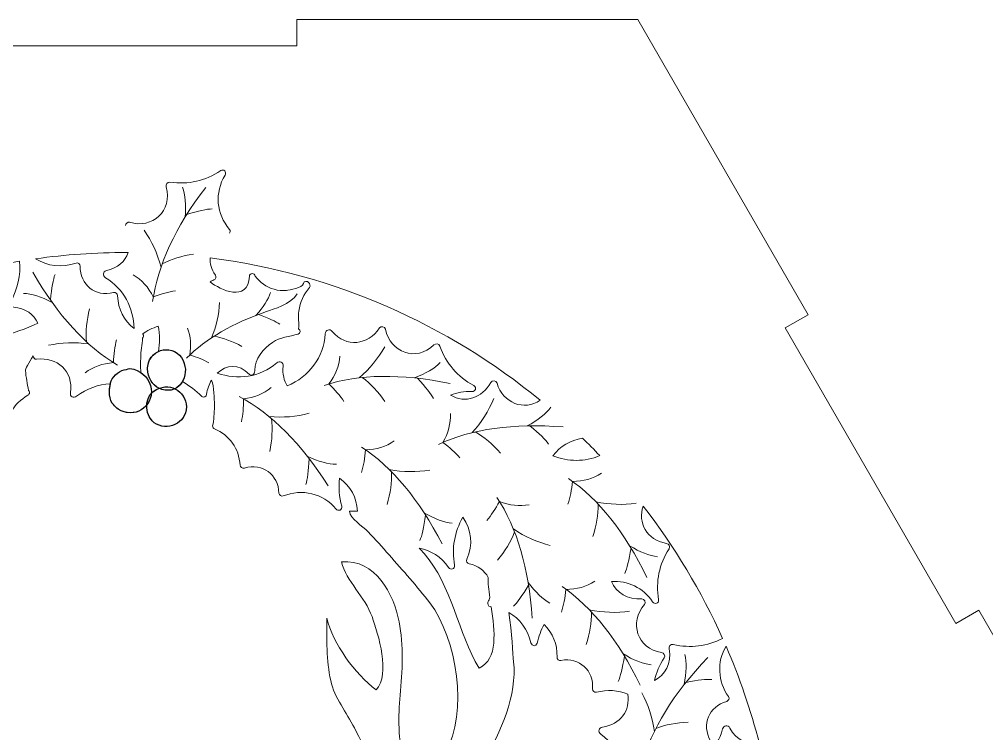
# Model space of a CAD drawing. Header units: millimetres. Extents: x -1983 to 1983, y -412 to 412.
# Drawn here: x 1699.8 to 1809, y 325.5 to 406.1 of the extents above; entities that cross this region are included whole.
import ezdxf

# ---------------------------------------------------------------- set-up
doc = ezdxf.new("R2010")
doc.units = ezdxf.units.MM
doc.header["$MEASUREMENT"] = 0
doc.layers.add('Camada 1', color=7, linetype='Continuous')

msp = doc.modelspace()

# ---------------------------------------------------------------- linework, layer by layer
at = {"layer": 'Camada 1', "color": 250, "lineweight": 9}
for points, knots in [([(1769.6433, 206.0891), (1769.6433, 206.0891), (1788.8883, 239.4223), (1788.8883, 239.4223), (1788.8883, 239.4223), (1788.8883, 239.4223), (1786.2903, 240.9223), (1786.2903, 240.9223), (1786.2903, 240.9223), (1786.2903, 240.9223), (1805.5353, 274.2557), (1805.5353, 274.2557), (1805.5353, 274.2557), (1805.5353, 274.2557), (1808.1333, 272.7557), (1808.1333, 272.7557), (1808.1333, 272.7557), (1808.1333, 272.7557), (1827.3784, 306.089), (1827.3784, 306.089), (1827.3784, 306.089), (1827.3784, 306.089), (1808.1333, 339.4223), (1808.1333, 339.4223), (1808.1333, 339.4223), (1808.1333, 339.4223), (1805.5353, 337.9223), (1805.5353, 337.9223), (1805.5353, 337.9223), (1805.5353, 337.9223), (1786.2903, 371.2556), (1786.2903, 371.2556), (1786.2903, 371.2556), (1786.2903, 371.2556), (1788.8883, 372.7556), (1788.8883, 372.7556), (1788.8883, 372.7556), (1788.8883, 372.7556), (1769.6433, 406.0889), (1769.6433, 406.0889), (1769.6433, 406.0889), (1769.6433, 406.0889), (1731.1534, 406.0889), (1731.1534, 406.0889), (1731.1534, 406.0889), (1731.1534, 406.0889), (1731.1534, 403.0889), (1731.1534, 403.0889), (1731.1534, 403.0889), (1731.1534, 403.0889), (1692.6634, 403.0889), (1692.6634, 403.0889), (1692.6634, 403.0889), (1692.6634, 403.0889), (1692.6634, 406.0889), (1692.6634, 406.0889), (1692.6634, 406.0889), (1692.6634, 406.0889), (1654.1734, 406.0889), (1654.1734, 406.0889), (1654.1734, 406.0889), (1654.1734, 406.0889), (1634.9285, 372.7556), (1634.9285, 372.7556), (1634.9285, 372.7556), (1634.9285, 372.7556), (1637.5265, 371.2556), (1637.5265, 371.2556), (1637.5265, 371.2556), (1637.5265, 371.2556), (1618.2815, 337.9223), (1618.2815, 337.9223), (1618.2815, 337.9223), (1618.2815, 337.9223), (1615.6835, 339.4223), (1615.6835, 339.4223), (1615.6835, 339.4223), (1615.6835, 339.4223), (1596.4384, 306.089), (1596.4384, 306.089), (1596.4384, 306.089), (1596.4384, 306.089), (1615.6835, 272.7557), (1615.6835, 272.7557), (1615.6835, 272.7557), (1615.6835, 272.7557), (1618.2815, 274.2557), (1618.2815, 274.2557), (1618.2815, 274.2557), (1618.2815, 274.2557), (1637.5265, 240.9223), (1637.5265, 240.9223), (1637.5265, 240.9223), (1637.5265, 240.9223), (1634.9285, 239.4223), (1634.9285, 239.4223), (1634.9285, 239.4223), (1634.9285, 239.4223), (1654.1734, 206.0891), (1654.1734, 206.0891), (1654.1734, 206.0891), (1654.1734, 206.0891), (1692.6634, 206.0891), (1692.6634, 206.0891), (1692.6634, 206.0891), (1692.6634, 206.0891), (1692.6634, 209.0891), (1692.6634, 209.0891), (1692.6634, 209.0891), (1692.6634, 209.0891), (1731.1534, 209.0891), (1731.1534, 209.0891), (1731.1534, 209.0891), (1731.1534, 209.0891), (1731.1534, 206.0891), (1731.1534, 206.0891), (1731.1534, 206.0891), (1731.1534, 206.0891), (1769.6433, 206.0891), (1769.6433, 206.0891)], [0, 0, 0, 0, 0.03225806, 0.03225806, 0.03225806, 0.03225806, 0.06451613, 0.06451613, 0.06451613, 0.06451613, 0.09677419, 0.09677419, 0.09677419, 0.09677419, 0.12903226, 0.12903226, 0.12903226, 0.12903226, 0.16129032, 0.16129032, 0.16129032, 0.16129032, 0.19354839, 0.19354839, 0.19354839, 0.19354839, 0.22580645, 0.22580645, 0.22580645, 0.22580645, 0.25806452, 0.25806452, 0.25806452, 0.25806452, 0.29032258, 0.29032258, 0.29032258, 0.29032258, 0.32258065, 0.32258065, 0.32258065, 0.32258065, 0.35483871, 0.35483871, 0.35483871, 0.35483871, 0.38709677, 0.38709677, 0.38709677, 0.38709677, 0.41935484, 0.41935484, 0.41935484, 0.41935484, 0.4516129, 0.4516129, 0.4516129, 0.4516129, 0.48387097, 0.48387097, 0.48387097, 0.48387097, 0.51612903, 0.51612903, 0.51612903, 0.51612903, 0.5483871, 0.5483871, 0.5483871, 0.5483871, 0.58064516, 0.58064516, 0.58064516, 0.58064516, 0.61290323, 0.61290323, 0.61290323, 0.61290323, 0.64516129, 0.64516129, 0.64516129, 0.64516129, 0.67741935, 0.67741935, 0.67741935, 0.67741935, 0.70967742, 0.70967742, 0.70967742, 0.70967742, 0.74193548, 0.74193548, 0.74193548, 0.74193548, 0.77419355, 0.77419355, 0.77419355, 0.77419355, 0.80645161, 0.80645161, 0.80645161, 0.80645161, 0.83870968, 0.83870968, 0.83870968, 0.83870968, 0.87096774, 0.87096774, 0.87096774, 0.87096774, 0.90322581, 0.90322581, 0.90322581, 0.90322581, 0.93548387, 0.93548387, 0.93548387, 0.93548387, 1, 1, 1, 1]), ([(1711.7891, 382.8185), (1711.8152, 383.0349), (1712.0458, 383.2444), (1712.2617, 383.1805), (1712.2617, 383.1805), (1714.8491, 382.417), (1717.152, 384.4813), (1716.3939, 387.1739), (1716.3939, 387.1739), (1716.3134, 387.4591), (1716.5099, 387.742), (1716.8229, 387.7013), (1716.8229, 387.7013), (1718.9257, 387.4284), (1720.7814, 387.8501), (1722.5513, 389.0187), (1722.5513, 389.0187), (1722.912, 389.2569), (1723.2504, 388.8406), (1723.0448, 388.5051), (1723.0448, 388.5051), (1721.8305, 386.5239), (1722.0618, 384.1431), (1723.548, 382.3795), (1723.548, 382.3795), (1723.6558, 382.2516), (1723.6342, 382.068), (1723.539, 381.9438)], [0, 0, 0, 0, 0.125, 0.125, 0.125, 0.125, 0.25, 0.25, 0.25, 0.25, 0.375, 0.375, 0.375, 0.375, 0.5, 0.5, 0.5, 0.5, 0.625, 0.625, 0.625, 0.625, 0.75, 0.75, 0.75, 0.75, 1, 1, 1, 1]), ([(1717.4622, 375.4506), (1716.6832, 375.333), (1715.8444, 375.1034), (1714.9456, 374.7621), (1714.9456, 374.7621), (1714.3975, 375.8606), (1713.6368, 376.696), (1712.6632, 377.2683)], [0, 0, 0, 0, 0.33333333, 0.33333333, 0.33333333, 0.33333333, 1, 1, 1, 1]), ([(1718.7045, 367.8679), (1720.9182, 370.0665), (1723.9279, 371.8147), (1727.7338, 373.1116), (1727.7338, 373.1116), (1728.4666, 373.3614), (1730.4727, 373.9396), (1731.1977, 375.1216)], [0, 0, 0, 0, 0.33333333, 0.33333333, 0.33333333, 0.33333333, 1, 1, 1, 1]), ([(1721.2267, 367.3225), (1720.6057, 367.6635), (1719.8808, 367.9569), (1719.0521, 368.2033), (1719.0521, 368.2033), (1719.2596, 369.2877), (1719.1716, 370.2999), (1718.7878, 371.2401)], [0, 0, 0, 0, 0.33333333, 0.33333333, 0.33333333, 0.33333333, 1, 1, 1, 1]), ([(1710.7876, 369.9311), (1710.5955, 369.167), (1710.4837, 368.3046), (1710.4518, 367.3437), (1710.4518, 367.3437), (1709.2268, 367.2619), (1708.1626, 366.8824), (1707.259, 366.205)], [0, 0, 0, 0, 0.33333333, 0.33333333, 0.33333333, 0.33333333, 1, 1, 1, 1]), ([(1736.4686, 362.9737), (1736.0237, 363.6239), (1735.452, 364.2792), (1734.7536, 364.9398), (1734.7536, 364.9398), (1735.5042, 365.9114), (1735.9253, 366.9599), (1736.0169, 368.0854)], [0, 0, 0, 0, 0.33333333, 0.33333333, 0.33333333, 0.33333333, 1, 1, 1, 1]), ([(1724.8998, 360.6556), (1725.058, 361.4274), (1725.1317, 362.2939), (1725.1211, 363.2552), (1725.1211, 363.2552), (1726.3413, 363.391), (1727.3878, 363.8171), (1728.2606, 364.5336)], [0, 0, 0, 0, 0.33333333, 0.33333333, 0.33333333, 0.33333333, 1, 1, 1, 1]), ([(1749.5699, 356.6002), (1749.0481, 357.1905), (1748.3999, 357.7702), (1747.6252, 358.3396), (1747.6252, 358.3396), (1748.2501, 359.3964), (1748.5385, 360.4888), (1748.4904, 361.6171)], [0, 0, 0, 0, 0.33333333, 0.33333333, 0.33333333, 0.33333333, 1, 1, 1, 1]), ([(1738.4539, 354.9465), (1738.6814, 355.7008), (1738.8334, 356.5571), (1738.9101, 357.5154), (1738.9101, 357.5154), (1740.1376, 357.5399), (1741.2184, 357.8693), (1742.1526, 358.5037)], [0, 0, 0, 0, 0.33333333, 0.33333333, 0.33333333, 0.33333333, 1, 1, 1, 1]), ([(1761.7628, 351.3851), (1762.0073, 352.134), (1762.1785, 352.9866), (1762.2768, 353.943), (1762.2768, 353.943), (1763.5045, 353.9398), (1764.5925, 354.2448), (1765.5408, 354.858)], [0, 0, 0, 0, 0.33333333, 0.33333333, 0.33333333, 0.33333333, 1, 1, 1, 1]), ([(1752.5854, 349.5104), (1753.093, 350.1129), (1753.5716, 350.839), (1754.0215, 351.6886), (1754.0215, 351.6886), (1755.1583, 351.2251), (1756.2812, 351.0997), (1757.3903, 351.3124)], [0, 0, 0, 0, 0.33333333, 0.33333333, 0.33333333, 0.33333333, 1, 1, 1, 1]), ([(1761.0205, 339.1985), (1761.265, 339.9475), (1761.4363, 340.8001), (1761.5346, 341.7565), (1761.5346, 341.7565), (1762.7623, 341.7533), (1763.8502, 342.0583), (1764.7985, 342.6715)], [0, 0, 0, 0, 0.33333333, 0.33333333, 0.33333333, 0.33333333, 1, 1, 1, 1])]:
    msp.add_open_spline(points, degree=3, knots=knots, dxfattribs=at)
for points in [[(1714.8646, 374.231), (1715.4295, 378.3303), (1717.4278, 382.6266), (1720.8597, 387.1199)], [(1718.5431, 383.7681), (1718.6642, 385.1621), (1718.5627, 386.2933), (1718.2386, 387.162)], [(1718.718, 384.0491), (1720.048, 384.4676), (1721.0025, 384.6836), (1721.5816, 384.6971)], [(1715.8163, 378.1383), (1715.4176, 379.6767), (1714.7845, 381.0604), (1713.9167, 382.2898)], [(1715.9408, 378.4883), (1716.9936, 379.0321), (1718.1786, 379.4025), (1719.496, 379.5994)], [(1710.9105, 367.0641), (1707.3466, 369.1668), (1704.1539, 372.6681), (1701.3327, 377.5679)], [(1703.3395, 374.4073), (1703.4665, 375.7957), (1703.6355, 376.7597), (1703.8465, 377.2991)], [(1703.5311, 374.1375), (1702.2919, 374.7871), (1701.209, 375.1299), (1700.2826, 375.166)], [(1726.5372, 372.6787), (1727.3842, 373.6091), (1727.9289, 374.4732), (1728.171, 375.2709)], [(1721.5164, 370.1419), (1722.0707, 371.4591), (1722.3731, 372.7936), (1722.4235, 374.1459)], [(1707.3981, 369.6995), (1707.3026, 370.8807), (1707.4181, 372.1168), (1707.7447, 373.4082)], [(1726.8154, 372.7841), (1727.9945, 372.3577), (1728.7946, 371.9914), (1729.216, 371.6851)], [(1721.7964, 370.3241), (1722.8457, 370.1385), (1723.8949, 369.7568), (1724.9441, 369.1788)], [(1707.6729, 369.4496), (1706.0999, 369.6754), (1704.579, 369.6252), (1703.11, 369.299)], [(1738.1723, 365.6252), (1739.3839, 366.6536), (1740.3542, 367.8258), (1741.0835, 369.142)], [(1744.4277, 365.62), (1745.7355, 366.1175), (1746.7098, 366.7012), (1747.3508, 367.3711)], [(1734.2402, 364.7817), (1738.1768, 366.057), (1742.9146, 366.1275), (1748.4536, 364.9929)], [(1738.5416, 365.6654), (1739.4893, 364.9541), (1740.3385, 364.0484), (1741.0891, 362.948)], [(1744.7568, 365.5848), (1745.7123, 364.5694), (1746.3222, 363.8041), (1746.5864, 363.2886)], [(1724.6506, 363.5144), (1728.3037, 361.5708), (1731.6477, 358.2138), (1734.6823, 353.4432)], [(1750.9331, 359.4418), (1752.0084, 360.6119), (1752.8266, 361.895), (1753.3877, 363.2912)], [(1727.9902, 361.274), (1729.5717, 361.1178), (1731.0889, 361.235), (1732.542, 361.6257)], [(1757.1413, 360.2091), (1758.3776, 360.8643), (1759.2724, 361.5639), (1759.8258, 362.3077)], [(1728.2758, 361.0364), (1728.4233, 359.8606), (1728.3624, 358.6206), (1728.0931, 357.316)], [(1747.1353, 358.1193), (1750.8843, 359.8709), (1755.5771, 360.5258), (1761.2138, 360.0839)], [(1751.2946, 359.5273), (1752.323, 358.9385), (1753.2774, 358.1446), (1754.1582, 357.1453)], [(1757.4722, 360.2148), (1758.5458, 359.3252), (1759.2455, 358.641), (1759.5713, 358.1621)], [(1738.4651, 357.8162), (1741.9268, 355.5492), (1744.9525, 351.9027), (1747.5418, 346.8764)], [(1732.5381, 356.5122), (1732.4724, 355.1195), (1732.3461, 354.1491), (1732.1591, 353.6008)], [(1732.3347, 356.7733), (1733.6014, 356.179), (1734.6983, 355.8843), (1735.6254, 355.889)], [(1741.8505, 355.0196), (1741.8907, 353.8352), (1741.7176, 352.6058), (1741.331, 351.3311)], [(1741.5876, 355.282), (1743.1484, 354.983), (1744.67, 354.9621), (1746.1526, 355.2194)], [(1761.8386, 354.2537), (1765.2484, 351.9094), (1768.1912, 348.1956), (1770.6666, 343.1123)], [(1753.7318, 352.1411), (1756.0132, 348.6888), (1757.3478, 344.1423), (1757.7354, 338.5016)], [(1765.1602, 351.3815), (1765.1738, 350.1966), (1764.973, 348.9714), (1764.5578, 347.7057)], [(1764.9033, 351.6499), (1766.457, 351.3158), (1767.9777, 351.2606), (1769.4657, 351.4844)], [(1745.6848, 350.1274), (1745.4931, 348.7464), (1745.2793, 347.7914), (1745.0433, 347.2624)], [(1745.506, 350.4058), (1746.7135, 349.6991), (1747.7792, 349.306), (1748.7029, 349.2267)], [(1755.5959, 348.5777), (1756.9107, 347.6851), (1758.2997, 347.0635), (1759.763, 346.7127)], [(1755.7334, 348.2326), (1755.3014, 347.1291), (1754.6557, 346.0687), (1753.7959, 345.0512)], [(1768.8833, 346.4042), (1768.6605, 345.0279), (1768.4253, 344.0779), (1768.1774, 343.5544)], [(1768.7108, 346.6866), (1769.9021, 345.9528), (1770.9587, 345.5359), (1771.8804, 345.4357)], [(1757.3174, 342.2221), (1756.5945, 341.0298), (1756.02, 340.2375), (1755.5939, 339.8452)], [(1757.2634, 342.5486), (1758.0924, 341.4214), (1758.9153, 340.6386), (1759.7322, 340.2)], [(1761.0964, 342.0672), (1764.5062, 339.7228), (1767.4489, 336.0091), (1769.9243, 330.9257)], [(1764.418, 339.195), (1764.4315, 338.0101), (1764.2307, 336.7849), (1763.8155, 335.5192)], [(1764.1611, 339.4633), (1765.7147, 339.1292), (1767.2355, 339.0741), (1768.7235, 339.2979)], [(1768.1411, 334.2177), (1767.9183, 332.8414), (1767.683, 331.8914), (1767.4352, 331.3679)], [(1767.9686, 334.5001), (1769.1599, 333.7663), (1770.2164, 333.3494), (1771.1381, 333.2492)], [(1774.8777, 331.0021), (1775.1583, 332.3728), (1775.1875, 333.5083), (1774.9653, 334.4084)], [(1770.1272, 321.9511), (1771.1596, 325.9582), (1773.6385, 329.9964), (1777.5642, 334.0653)], [(1775.0838, 331.261), (1776.453, 331.5239), (1777.426, 331.6288), (1778.0028, 331.5756)], [(1771.5217, 325.723), (1771.3026, 327.297), (1770.8327, 328.7444), (1770.1121, 330.0654)], [(1771.6856, 326.0564), (1772.794, 326.4756), (1774.0137, 326.7073), (1775.3451, 326.7515)]]:
    msp.add_open_spline(points, degree=3, dxfattribs=at)
at = {"layer": 'Camada 1', "color": 250, "lineweight": 20}
for points, knots in [([(1706.6764, 378.233), (1706.6668, 376.1552), (1708.3689, 374.7323), (1710.4534, 375.2435), (1710.4534, 375.2435), (1710.6885, 375.3011), (1710.9051, 375.1329), (1710.9136, 374.8928), (1710.9136, 374.8928), (1710.9676, 373.3502), (1711.6219, 372.0825), (1712.7665, 371.2036), (1712.7665, 371.2036), (1712.712, 373.5354), (1711.6073, 375.6711), (1709.5374, 376.9288), (1709.5374, 376.9288), (1709.168, 377.1528), (1709.2403, 377.6401), (1709.6675, 377.7327), (1709.6675, 377.7327), (1710.937, 378.0091), (1711.7763, 378.7931), (1712.1204, 379.7747), (1712.1204, 379.7747), (1712.0498, 379.7749), (1711.9792, 379.775), (1711.9085, 379.775), (1711.9085, 379.775), (1708.4316, 379.775), (1705.0108, 379.5344), (1701.662, 379.069), (1701.662, 379.069), (1702.9879, 378.22), (1704.6368, 378.0336), (1706.219, 378.5818), (1706.219, 378.5818), (1706.4429, 378.659), (1706.6775, 378.4558), (1706.6764, 378.233)], [0, 0, 0, 0, 0.09090909, 0.09090909, 0.09090909, 0.09090909, 0.18181818, 0.18181818, 0.18181818, 0.18181818, 0.27272727, 0.27272727, 0.27272727, 0.27272727, 0.36363636, 0.36363636, 0.36363636, 0.36363636, 0.45454545, 0.45454545, 0.45454545, 0.45454545, 0.54545455, 0.54545455, 0.54545455, 0.54545455, 0.63636364, 0.63636364, 0.63636364, 0.63636364, 0.72727273, 0.72727273, 0.72727273, 0.72727273, 0.81818182, 0.81818182, 0.81818182, 0.81818182, 1, 1, 1, 1]), ([(1741.1637, 371.1224), (1741.698, 368.4784), (1744.5993, 367.4072), (1746.6252, 369.336), (1746.6252, 369.336), (1746.8399, 369.5404), (1747.1817, 369.499), (1747.2921, 369.203), (1747.2921, 369.203), (1748.0334, 367.2167), (1749.2735, 365.7729), (1751.1341, 364.7545), (1751.1341, 364.7545), (1751.5131, 364.5471), (1751.3031, 364.0533), (1750.9106, 364.0782), (1750.9106, 364.0782), (1750.0532, 364.1326), (1749.2397, 363.9868), (1748.5114, 363.6735), (1748.5114, 363.6735), (1750.1432, 362.7025), (1752.0846, 363.3468), (1753.0557, 365.112), (1753.0557, 365.112), (1753.1955, 365.366), (1753.668, 365.3131), (1753.7498, 365.0359), (1753.7498, 365.0359), (1754.4208, 362.7631), (1756.805, 361.8595), (1758.6284, 363.0963), (1758.6284, 363.0963), (1748.2019, 371.6396), (1735.3924, 377.3826), (1721.3487, 379.1766), (1721.3487, 379.1766), (1721.3216, 378.5367), (1721.5109, 377.8617), (1721.9499, 377.23), (1721.9499, 377.23), (1722.0881, 377.031), (1722.0086, 376.7687), (1721.7877, 376.6745), (1721.7877, 376.6745), (1721.6404, 376.6121), (1721.4983, 376.5445), (1721.3612, 376.4721), (1721.3612, 376.4721), (1722.5014, 375.5339), (1725.6207, 374.0831), (1725.791, 377.0863), (1725.791, 377.0863), (1725.8, 377.245), (1725.9391, 377.4177), (1726.1217, 377.3939), (1726.1217, 377.3939), (1726.2781, 377.3947), (1726.4296, 377.2944), (1726.4282, 377.0923), (1726.4282, 377.0923), (1727.0155, 376.4258), (1727.7007, 375.8688), (1728.576, 375.6207), (1728.576, 375.6207), (1729.0271, 375.4927), (1729.5066, 375.4475), (1729.9739, 375.4918), (1729.9739, 375.4918), (1730.3035, 375.523), (1731.8074, 375.7815), (1731.8914, 376.2841), (1731.8914, 376.2841), (1731.9407, 376.5782), (1732.3627, 376.588), (1732.4975, 376.3634), (1732.4975, 376.3634), (1732.5732, 376.2367), (1732.7572, 376.0538), (1732.5698, 375.8258), (1732.5698, 375.8258), (1731.9336, 375.0515), (1731.5253, 374.1613), (1731.3707, 373.1709), (1731.3707, 373.1709), (1731.2654, 372.4981), (1731.442, 371.7948), (1731.3255, 371.1419), (1731.3255, 371.1419), (1731.5897, 371.0483), (1731.5704, 370.6551), (1731.3015, 370.5752), (1731.3015, 370.5752), (1730.2742, 370.2702), (1729.3258, 370.2456), (1728.3916, 369.6202), (1728.3916, 369.6202), (1727.4048, 368.9596), (1726.3253, 367.7362), (1726.404, 366.478), (1726.404, 366.478), (1726.4081, 366.4137), (1726.386, 366.3629), (1726.3521, 366.3229), (1726.3521, 366.3229), (1726.4005, 366.0397), (1726.0469, 365.7615), (1725.8012, 366.0216), (1725.8012, 366.0216), (1724.5787, 367.3168), (1723.1493, 367.0824), (1722.1598, 366.1629), (1722.1598, 366.1629), (1724.4653, 365.3558), (1726.9608, 365.6885), (1728.8864, 367.3154), (1728.8864, 367.3154), (1729.2163, 367.5944), (1729.6552, 367.3709), (1729.6077, 366.9366), (1729.6077, 366.9366), (1729.5127, 366.0692), (1729.6963, 365.3131), (1730.0759, 364.7168), (1730.0759, 364.7168), (1732.5119, 365.7641), (1734.2025, 367.9105), (1734.3633, 370.609), (1734.3633, 370.609), (1734.3888, 371.0404), (1734.8534, 371.204), (1735.135, 370.8701), (1735.135, 370.8701), (1736.7162, 368.9949), (1739.1798, 369.3213), (1740.479, 371.2589), (1740.479, 371.2589), (1740.6405, 371.4998), (1741.1064, 371.4059), (1741.1637, 371.1224)], [0, 0, 0, 0, 0.02777778, 0.02777778, 0.02777778, 0.02777778, 0.05555556, 0.05555556, 0.05555556, 0.05555556, 0.08333333, 0.08333333, 0.08333333, 0.08333333, 0.11111111, 0.11111111, 0.11111111, 0.11111111, 0.13888889, 0.13888889, 0.13888889, 0.13888889, 0.16666667, 0.16666667, 0.16666667, 0.16666667, 0.19444444, 0.19444444, 0.19444444, 0.19444444, 0.22222222, 0.22222222, 0.22222222, 0.22222222, 0.25, 0.25, 0.25, 0.25, 0.27777778, 0.27777778, 0.27777778, 0.27777778, 0.30555556, 0.30555556, 0.30555556, 0.30555556, 0.33333333, 0.33333333, 0.33333333, 0.33333333, 0.36111111, 0.36111111, 0.36111111, 0.36111111, 0.38888889, 0.38888889, 0.38888889, 0.38888889, 0.41666667, 0.41666667, 0.41666667, 0.41666667, 0.44444444, 0.44444444, 0.44444444, 0.44444444, 0.47222222, 0.47222222, 0.47222222, 0.47222222, 0.5, 0.5, 0.5, 0.5, 0.52777778, 0.52777778, 0.52777778, 0.52777778, 0.55555556, 0.55555556, 0.55555556, 0.55555556, 0.58333333, 0.58333333, 0.58333333, 0.58333333, 0.61111111, 0.61111111, 0.61111111, 0.61111111, 0.63888889, 0.63888889, 0.63888889, 0.63888889, 0.66666667, 0.66666667, 0.66666667, 0.66666667, 0.69444444, 0.69444444, 0.69444444, 0.69444444, 0.72222222, 0.72222222, 0.72222222, 0.72222222, 0.75, 0.75, 0.75, 0.75, 0.77777778, 0.77777778, 0.77777778, 0.77777778, 0.80555556, 0.80555556, 0.80555556, 0.80555556, 0.83333333, 0.83333333, 0.83333333, 0.83333333, 0.86111111, 0.86111111, 0.86111111, 0.86111111, 0.88888889, 0.88888889, 0.88888889, 0.88888889, 0.91666667, 0.91666667, 0.91666667, 0.91666667, 0.94444444, 0.94444444, 0.94444444, 0.94444444, 1, 1, 1, 1]), ([(1698.8402, 374.2124), (1699.6443, 375.6992), (1699.9802, 377.1982), (1699.8518, 378.7944), (1699.8518, 378.7944), (1693.2702, 377.7124), (1686.9819, 375.7593), (1681.1094, 373.0571), (1681.1094, 373.0571), (1682.6006, 371.2782), (1685.0731, 371.2111), (1686.451, 373.2308), (1686.451, 373.2308), (1686.6972, 373.5917), (1687.176, 373.4761), (1687.2452, 373.0497), (1687.2452, 373.0497), (1687.6796, 370.3814), (1689.5796, 368.4179), (1692.1096, 367.624), (1692.1096, 367.624), (1692.4266, 368.2559), (1692.5324, 369.0267), (1692.3496, 369.8797), (1692.3496, 369.8797), (1692.2581, 370.3071), (1692.6719, 370.574), (1693.0285, 370.3299), (1693.0285, 370.3299), (1694.9319, 369.0289), (1699.4629, 370.7026), (1701.9148, 371.7919), (1701.9148, 371.7919), (1701.4736, 372.7615), (1700.5221, 373.4983), (1699.1787, 373.6225), (1699.1787, 373.6225), (1698.8832, 373.6498), (1698.6898, 373.9344), (1698.8402, 374.2124)], [0, 0, 0, 0, 0.09090909, 0.09090909, 0.09090909, 0.09090909, 0.18181818, 0.18181818, 0.18181818, 0.18181818, 0.27272727, 0.27272727, 0.27272727, 0.27272727, 0.36363636, 0.36363636, 0.36363636, 0.36363636, 0.45454545, 0.45454545, 0.45454545, 0.45454545, 0.54545455, 0.54545455, 0.54545455, 0.54545455, 0.63636364, 0.63636364, 0.63636364, 0.63636364, 0.72727273, 0.72727273, 0.72727273, 0.72727273, 0.81818182, 0.81818182, 0.81818182, 0.81818182, 1, 1, 1, 1]), ([(1715.6115, 364.4389), (1714.909, 364.7685), (1714.4809, 365.4326), (1714.3578, 366.1423), (1714.3578, 366.1423), (1714.3206, 366.191), (1714.3088, 366.2602), (1714.3267, 366.3185), (1714.3267, 366.3185), (1714.2933, 366.515), (1714.2862, 366.7195), (1714.3127, 366.9297), (1714.3127, 366.9297), (1714.4174, 367.7587), (1714.9031, 368.3312), (1715.5124, 368.6094), (1715.5124, 368.6094), (1715.7112, 369.5339), (1715.6597, 370.492), (1715.4935, 371.4753), (1715.4935, 371.4753), (1714.9048, 371.2528), (1714.1372, 370.9286), (1713.749, 370.5882), (1713.749, 370.5882), (1713.749, 370.5882), (1713.7655, 370.5602), (1713.7655, 370.5602), (1713.7655, 370.5602), (1713.8797, 370.4294), (1713.8482, 370.2467), (1713.742, 370.1188), (1713.742, 370.1188), (1713.6597, 369.3688), (1713.5353, 368.6263), (1713.5235, 367.8681), (1713.5235, 367.8681), (1713.5191, 367.5907), (1713.4898, 366.8935), (1713.5352, 366.2349), (1713.5352, 366.2349), (1714.1568, 365.8035), (1714.626, 365.1239), (1714.7075, 364.3895), (1714.7075, 364.3895), (1714.7262, 364.2205), (1714.7288, 364.0561), (1714.7168, 363.8974)], [0, 0, 0, 0, 0.07692308, 0.07692308, 0.07692308, 0.07692308, 0.15384615, 0.15384615, 0.15384615, 0.15384615, 0.23076923, 0.23076923, 0.23076923, 0.23076923, 0.30769231, 0.30769231, 0.30769231, 0.30769231, 0.38461538, 0.38461538, 0.38461538, 0.38461538, 0.46153846, 0.46153846, 0.46153846, 0.46153846, 0.53846154, 0.53846154, 0.53846154, 0.53846154, 0.61538462, 0.61538462, 0.61538462, 0.61538462, 0.69230769, 0.69230769, 0.69230769, 0.69230769, 0.76923077, 0.76923077, 0.76923077, 0.76923077, 0.84615385, 0.84615385, 0.84615385, 0.84615385, 1, 1, 1, 1]), ([(1714.2099, 362.5857), (1713.4892, 361.6722), (1712.1374, 361.3351), (1710.9819, 362.1024), (1710.9819, 362.1024), (1710.7625, 362.2482), (1710.5863, 362.424), (1710.4423, 362.6162), (1710.4423, 362.6162), (1710.1778, 362.8384), (1710.0533, 363.2593), (1710.0158, 363.7145), (1710.0158, 363.7145), (1710.005, 363.8161), (1710.0006, 363.9179), (1710.0025, 364.0199), (1710.0025, 364.0199), (1710.0013, 364.3491), (1710.038, 364.6755), (1710.0938, 364.9373), (1710.0938, 364.9373), (1708.7495, 364.8868), (1707.4318, 364.4358), (1706.284, 363.5485), (1706.284, 363.5485), (1705.9423, 363.284), (1705.5136, 363.5263), (1705.5798, 363.9582), (1705.5798, 363.9582), (1705.9525, 366.3824), (1704.0863, 368.0237), (1701.7723, 367.7278), (1701.7723, 367.7278), (1701.5647, 367.7015), (1701.3844, 367.9087), (1701.366, 368.1124), (1701.366, 368.1124), (1700.8796, 367.3017), (1700.4952, 366.617), (1700.5083, 366.4413), (1700.5083, 366.4413), (1700.5645, 365.6852), (1700.7323, 364.9511), (1700.858, 364.2072), (1700.858, 364.2072), (1700.9717, 364.0858), (1701.0139, 363.9053), (1700.9075, 363.768), (1700.9075, 363.768), (1700.8858, 363.7131), (1700.8354, 363.6738), (1700.7773, 363.658), (1700.7773, 363.658), (1699.1542, 362.7077), (1698.2693, 361.1727), (1698.3139, 359.2758), (1698.3139, 359.2758), (1698.3194, 359.0357), (1698.1132, 358.855), (1697.8749, 358.899), (1697.8749, 358.899), (1695.7643, 359.2871), (1694.1482, 357.7672), (1694.2793, 355.6935), (1694.2793, 355.6935), (1694.2934, 355.4713), (1694.0712, 355.2545), (1693.8432, 355.3187), (1693.8432, 355.3187), (1691.6238, 355.9444), (1689.3598, 355.1731), (1688.0558, 353.2496), (1688.0558, 353.2496), (1687.835, 352.9242), (1687.3161, 353.0605), (1687.3844, 353.4874), (1687.3844, 353.4874), (1687.5622, 354.601), (1687.5377, 355.6496), (1687.3079, 356.6588), (1687.3079, 356.6588), (1686.0722, 355.5741), (1685.4961, 354.0923), (1685.7037, 352.3912), (1685.7037, 352.3912), (1685.7328, 352.1527), (1685.5451, 351.9526), (1685.3038, 351.9729), (1685.3038, 351.9729), (1684.345, 352.0536), (1683.5228, 351.7624), (1682.9374, 351.2316), (1682.9374, 351.2316), (1684.149, 351.6189), (1685.367, 351.6852), (1686.5095, 352.3438), (1686.5095, 352.3438), (1681.116, 347.5459), (1675.6269, 342.3123), (1674.2624, 335.0166), (1674.2624, 335.0166), (1673.5399, 331.1402), (1674.3492, 320.427), (1678.1991, 318.2824), (1678.1991, 318.2824), (1681.1264, 321.2247), (1679.7647, 328.4148), (1679.7713, 332.1989), (1679.7713, 332.1989), (1679.778, 336.3492), (1681.2612, 341.6134), (1685.5095, 343.38), (1685.5095, 343.38), (1684.9438, 340.0415), (1681.1623, 334.6345), (1682.1225, 331.3534), (1682.1225, 331.3534), (1683.4235, 326.9059), (1686.4371, 336.3492), (1686.9099, 337.6146), (1686.9099, 337.6146), (1689.4582, 335.1085), (1688.5058, 330.347), (1686.5314, 327.7468), (1686.5314, 327.7468), (1684.4101, 324.953), (1683.1329, 322.4864), (1682.3909, 319.036), (1682.3909, 319.036), (1681.5376, 315.0678), (1682.3054, 309.4287), (1688.1596, 309.8607), (1688.1596, 309.8607), (1691.1901, 310.0854), (1689.9122, 311.5279), (1690.2503, 314.0514), (1690.2503, 314.0514), (1690.562, 316.3716), (1691.7315, 318.7354), (1693.3408, 320.3321), (1693.3408, 320.3321), (1693.7898, 316.8816), (1691.257, 314.0651), (1693.9793, 311.2367), (1693.9793, 311.2367), (1695.5781, 309.5788), (1697.6878, 308.306), (1699.4579, 306.7112), (1699.4579, 306.7112), (1701.1163, 305.9059), (1702.8029, 305.1957), (1703.8116, 303.5877), (1703.8116, 303.5877), (1704.5011, 302.4894), (1704.3507, 301.7382), (1705.7296, 301.4774), (1705.7296, 301.4774), (1706.8224, 301.2698), (1708.1383, 301.6714), (1709.1961, 301.778), (1709.1961, 301.778), (1710.4522, 301.9033), (1711.7032, 301.9817), (1712.9587, 301.8122), (1712.9587, 301.8122), (1714.1967, 301.6447), (1715.4559, 301.1289), (1716.7329, 301.3249), (1716.7329, 301.3249), (1718.7096, 301.6316), (1719.9083, 304.6269), (1721.5255, 305.8809), (1721.5255, 305.8809), (1722.8358, 306.9013), (1724.2522, 308.159), (1725.7714, 308.9015), (1725.7714, 308.9015), (1727.4182, 309.7048), (1728.5606, 309.918), (1729.5844, 311.5682), (1729.5844, 311.5682), (1730.555, 313.1305), (1730.6472, 314.87), (1730.451, 316.7032), (1730.451, 316.7032), (1730.2787, 318.3283), (1729.1717, 319.4967), (1728.9678, 321.0513), (1728.9678, 321.0513), (1731.3315, 321.1047), (1732.4304, 316.7483), (1732.8646, 315.0529), (1732.8646, 315.0529), (1733.0691, 314.2529), (1733.1762, 311.9868), (1733.7977, 311.4616), (1733.7977, 311.4616), (1734.7638, 310.6413), (1736.0025, 311.6935), (1736.9433, 312.1824), (1736.9433, 312.1824), (1738.8612, 313.1834), (1741.3706, 315.0357), (1740.9712, 317.5704), (1740.9712, 317.5704), (1740.5341, 320.3321), (1738.9486, 323.598), (1737.6547, 326.116), (1737.6547, 326.116), (1736.7504, 327.8704), (1735.4137, 329.4941), (1734.97, 331.4679), (1734.97, 331.4679), (1734.469, 333.7059), (1734.5352, 336.1951), (1734.5182, 338.5131), (1734.5182, 338.5131), (1735.2712, 335.5785), (1737.6958, 332.2401), (1740.1006, 330.4058), (1740.1006, 330.4058), (1741.7733, 332.1795), (1740.3281, 336.6917), (1739.6418, 338.6772), (1739.6418, 338.6772), (1738.8806, 340.8863), (1736.7129, 342.6719), (1736.196, 344.8605), (1736.196, 344.8605), (1740.0426, 345.1932), (1742.1024, 341.1852), (1742.6964, 338.1081), (1742.6964, 338.1081), (1743.2152, 335.4144), (1743.0836, 332.4953), (1742.8123, 329.8178), (1742.8123, 329.8178), (1742.5803, 327.5208), (1742.5566, 324.6067), (1743.2748, 322.4312), (1743.2748, 322.4312), (1744.3454, 319.1845), (1746.6949, 321.2494), (1747.9073, 323.3356), (1747.9073, 323.3356), (1750.5271, 327.8424), (1749.2259, 336.2333), (1746.163, 340.2263), (1746.163, 340.2263), (1744.7458, 342.0741), (1743.1218, 343.8783), (1741.5715, 345.6444), (1741.5715, 345.6444), (1740.8094, 346.5107), (1740.0033, 347.3995), (1739.2028, 348.2442), (1739.2028, 348.2442), (1738.5678, 348.9183), (1737.1771, 349.685), (1737.1039, 350.5925), (1737.1039, 350.5925), (1737.4032, 350.6082), (1737.6998, 350.6013), (1737.9933, 350.5742), (1737.9933, 350.5742), (1737.9253, 352.1263), (1737.2123, 353.4109), (1735.9679, 354.2967), (1735.9679, 354.2967), (1735.8419, 353.2697), (1735.9239, 352.2239), (1736.2142, 351.134), (1736.2142, 351.134), (1736.3255, 350.7164), (1735.8231, 350.528), (1735.5705, 350.8293), (1735.5705, 350.8293), (1734.0777, 352.61), (1731.7469, 353.1474), (1729.6026, 352.299), (1729.6026, 352.299), (1729.3824, 352.212), (1729.1392, 352.4052), (1729.1306, 352.6275), (1729.1306, 352.6275), (1729.0502, 354.7038), (1727.288, 356.0516), (1725.2277, 355.4507), (1725.2277, 355.4507), (1724.9953, 355.3829), (1724.7715, 355.5416), (1724.7527, 355.7812), (1724.7527, 355.7812), (1724.6042, 357.6725), (1723.5678, 359.1097), (1721.8565, 359.8901), (1721.8565, 359.8901), (1721.797, 359.8998), (1721.7428, 359.9338), (1721.7157, 359.9861), (1721.7157, 359.9861), (1721.596, 360.1119), (1721.6196, 360.2957), (1721.7202, 360.4281), (1721.7202, 360.4281), (1721.7699, 361.1809), (1721.862, 361.9283), (1721.841, 362.6861), (1721.841, 362.6861), (1721.8285, 363.1345), (1721.8339, 364.6806), (1721.5201, 365.3745), (1721.5201, 365.3745), (1721.2288, 364.8968), (1721.0315, 364.3441), (1720.9686, 363.7688), (1720.9686, 363.7688), (1720.939, 363.4978), (1720.6256, 363.3182), (1720.407, 363.5363), (1720.407, 363.5363), (1719.733, 364.2076), (1719.0126, 364.7724), (1718.2346, 365.1986), (1718.2346, 365.1986), (1718.0307, 364.8497), (1717.739, 364.5653), (1717.3777, 364.3949)], [0, 0, 0, 0, 0.01204819, 0.01204819, 0.01204819, 0.01204819, 0.02409639, 0.02409639, 0.02409639, 0.02409639, 0.03614458, 0.03614458, 0.03614458, 0.03614458, 0.04819277, 0.04819277, 0.04819277, 0.04819277, 0.06024096, 0.06024096, 0.06024096, 0.06024096, 0.07228916, 0.07228916, 0.07228916, 0.07228916, 0.08433735, 0.08433735, 0.08433735, 0.08433735, 0.09638554, 0.09638554, 0.09638554, 0.09638554, 0.10843373, 0.10843373, 0.10843373, 0.10843373, 0.12048193, 0.12048193, 0.12048193, 0.12048193, 0.13253012, 0.13253012, 0.13253012, 0.13253012, 0.14457831, 0.14457831, 0.14457831, 0.14457831, 0.15662651, 0.15662651, 0.15662651, 0.15662651, 0.1686747, 0.1686747, 0.1686747, 0.1686747, 0.18072289, 0.18072289, 0.18072289, 0.18072289, 0.19277108, 0.19277108, 0.19277108, 0.19277108, 0.20481928, 0.20481928, 0.20481928, 0.20481928, 0.21686747, 0.21686747, 0.21686747, 0.21686747, 0.22891566, 0.22891566, 0.22891566, 0.22891566, 0.24096386, 0.24096386, 0.24096386, 0.24096386, 0.25301205, 0.25301205, 0.25301205, 0.25301205, 0.26506024, 0.26506024, 0.26506024, 0.26506024, 0.27710843, 0.27710843, 0.27710843, 0.27710843, 0.28915663, 0.28915663, 0.28915663, 0.28915663, 0.30120482, 0.30120482, 0.30120482, 0.30120482, 0.31325301, 0.31325301, 0.31325301, 0.31325301, 0.3253012, 0.3253012, 0.3253012, 0.3253012, 0.3373494, 0.3373494, 0.3373494, 0.3373494, 0.34939759, 0.34939759, 0.34939759, 0.34939759, 0.36144578, 0.36144578, 0.36144578, 0.36144578, 0.37349398, 0.37349398, 0.37349398, 0.37349398, 0.38554217, 0.38554217, 0.38554217, 0.38554217, 0.39759036, 0.39759036, 0.39759036, 0.39759036, 0.40963855, 0.40963855, 0.40963855, 0.40963855, 0.42168675, 0.42168675, 0.42168675, 0.42168675, 0.43373494, 0.43373494, 0.43373494, 0.43373494, 0.44578313, 0.44578313, 0.44578313, 0.44578313, 0.45783133, 0.45783133, 0.45783133, 0.45783133, 0.46987952, 0.46987952, 0.46987952, 0.46987952, 0.48192771, 0.48192771, 0.48192771, 0.48192771, 0.4939759, 0.4939759, 0.4939759, 0.4939759, 0.5060241, 0.5060241, 0.5060241, 0.5060241, 0.51807229, 0.51807229, 0.51807229, 0.51807229, 0.53012048, 0.53012048, 0.53012048, 0.53012048, 0.54216867, 0.54216867, 0.54216867, 0.54216867, 0.55421687, 0.55421687, 0.55421687, 0.55421687, 0.56626506, 0.56626506, 0.56626506, 0.56626506, 0.57831325, 0.57831325, 0.57831325, 0.57831325, 0.59036145, 0.59036145, 0.59036145, 0.59036145, 0.60240964, 0.60240964, 0.60240964, 0.60240964, 0.61445783, 0.61445783, 0.61445783, 0.61445783, 0.62650602, 0.62650602, 0.62650602, 0.62650602, 0.63855422, 0.63855422, 0.63855422, 0.63855422, 0.65060241, 0.65060241, 0.65060241, 0.65060241, 0.6626506, 0.6626506, 0.6626506, 0.6626506, 0.6746988, 0.6746988, 0.6746988, 0.6746988, 0.68674699, 0.68674699, 0.68674699, 0.68674699, 0.69879518, 0.69879518, 0.69879518, 0.69879518, 0.71084337, 0.71084337, 0.71084337, 0.71084337, 0.72289157, 0.72289157, 0.72289157, 0.72289157, 0.73493976, 0.73493976, 0.73493976, 0.73493976, 0.74698795, 0.74698795, 0.74698795, 0.74698795, 0.75903614, 0.75903614, 0.75903614, 0.75903614, 0.77108434, 0.77108434, 0.77108434, 0.77108434, 0.78313253, 0.78313253, 0.78313253, 0.78313253, 0.79518072, 0.79518072, 0.79518072, 0.79518072, 0.80722892, 0.80722892, 0.80722892, 0.80722892, 0.81927711, 0.81927711, 0.81927711, 0.81927711, 0.8313253, 0.8313253, 0.8313253, 0.8313253, 0.84337349, 0.84337349, 0.84337349, 0.84337349, 0.85542169, 0.85542169, 0.85542169, 0.85542169, 0.86746988, 0.86746988, 0.86746988, 0.86746988, 0.87951807, 0.87951807, 0.87951807, 0.87951807, 0.89156627, 0.89156627, 0.89156627, 0.89156627, 0.90361446, 0.90361446, 0.90361446, 0.90361446, 0.91566265, 0.91566265, 0.91566265, 0.91566265, 0.92771084, 0.92771084, 0.92771084, 0.92771084, 0.93975904, 0.93975904, 0.93975904, 0.93975904, 0.95180723, 0.95180723, 0.95180723, 0.95180723, 0.96385542, 0.96385542, 0.96385542, 0.96385542, 0.97590361, 0.97590361, 0.97590361, 0.97590361, 1, 1, 1, 1]), ([(1717.3777, 364.3949), (1718.2165, 363.9999), (1718.8082, 363.0914), (1718.6614, 362.0181), (1718.6614, 362.0181), (1718.419, 360.2476), (1716.0309, 359.4986), (1714.8017, 360.7869), (1714.8017, 360.7869), (1714.3629, 361.2468), (1714.1688, 361.9349), (1714.21, 362.5857)], [0, 0, 0, 0, 0.25, 0.25, 0.25, 0.25, 0.5, 0.5, 0.5, 0.5, 1, 1, 1, 1]), ([(1714.7169, 363.8974), (1714.8805, 364.0771), (1715.0829, 364.2161), (1715.3234, 364.2957), (1715.3234, 364.2957), (1715.4185, 364.3512), (1715.5146, 364.399), (1715.6114, 364.439)], [0, 0, 0, 0, 0.33333333, 0.33333333, 0.33333333, 0.33333333, 1, 1, 1, 1]), ([(1760.0677, 356.8324), (1761.785, 356.1454), (1763.655, 356.1193), (1765.3471, 356.8589), (1765.3471, 356.8589), (1764.7146, 357.5233), (1764.0699, 358.176), (1763.4134, 358.8163), (1763.4134, 358.8163), (1762.0423, 358.615), (1760.869, 357.8984), (1760.0677, 356.8324)], [0, 0, 0, 0, 0.25, 0.25, 0.25, 0.25, 0.5, 0.5, 0.5, 0.5, 1, 1, 1, 1]), ([(1773.6492, 335.53), (1775.6291, 335.0979), (1777.4393, 335.3171), (1779.2227, 336.222), (1779.2227, 336.222), (1776.8203, 341.5663), (1773.8002, 346.5727), (1770.2534, 351.1505), (1770.2534, 351.1505), (1769.6097, 349.3173), (1770.6349, 347.303), (1772.8788, 346.9501), (1772.8788, 346.9501), (1773.1716, 346.9042), (1773.3468, 346.6076), (1773.179, 346.3399), (1773.179, 346.3399), (1772.0535, 344.543), (1771.6623, 342.6805), (1771.9859, 340.5845), (1771.9859, 340.5845), (1772.0519, 340.1572), (1771.5323, 340.0235), (1771.3132, 340.3504), (1771.3132, 340.3504), (1770.2415, 341.9491), (1768.507, 342.761), (1766.6799, 342.6433), (1766.6799, 342.6433), (1767.1919, 341.3707), (1768.516, 340.5833), (1770.1061, 340.6843), (1770.1061, 340.6843), (1770.3957, 340.7026), (1770.6046, 340.2754), (1770.4143, 340.0576), (1770.4143, 340.0576), (1768.6409, 338.025), (1769.5559, 335.0708), (1772.319, 334.6363), (1772.319, 334.6363), (1772.612, 334.5905), (1772.7872, 334.294), (1772.6194, 334.0262), (1772.6194, 334.0262), (1772.0999, 333.1967), (1771.7367, 332.3534), (1771.5283, 331.4794), (1771.5283, 331.4794), (1772.7293, 332.0678), (1773.4905, 333.3951), (1773.1761, 335.0412), (1773.1761, 335.0412), (1773.1206, 335.3327), (1773.3405, 335.5974), (1773.6492, 335.53)], [0, 0, 0, 0, 0.06666667, 0.06666667, 0.06666667, 0.06666667, 0.13333333, 0.13333333, 0.13333333, 0.13333333, 0.2, 0.2, 0.2, 0.2, 0.26666667, 0.26666667, 0.26666667, 0.26666667, 0.33333333, 0.33333333, 0.33333333, 0.33333333, 0.4, 0.4, 0.4, 0.4, 0.46666667, 0.46666667, 0.46666667, 0.46666667, 0.53333333, 0.53333333, 0.53333333, 0.53333333, 0.6, 0.6, 0.6, 0.6, 0.66666667, 0.66666667, 0.66666667, 0.66666667, 0.73333333, 0.73333333, 0.73333333, 0.73333333, 0.8, 0.8, 0.8, 0.8, 0.86666667, 0.86666667, 0.86666667, 0.86666667, 1, 1, 1, 1]), ([(1748.9498, 344.469), (1749.0195, 344.0426), (1748.5013, 343.9041), (1748.2792, 344.2287), (1748.2792, 344.2287), (1747.4624, 345.4233), (1746.275, 346.1697), (1744.9598, 346.4095), (1744.9598, 346.4095), (1745.1543, 346.2031), (1745.342, 345.9971), (1745.5225, 345.7931), (1745.5225, 345.7931), (1748.6732, 342.2322), (1749.3117, 336.846), (1751.7365, 332.8512), (1751.7365, 332.8512), (1753.8948, 333.9279), (1753.5061, 337.0288), (1753.0934, 339.7941), (1753.0934, 339.7941), (1753.0607, 339.7984), (1753.0278, 339.8023), (1752.9951, 339.8059), (1752.9951, 339.8059), (1752.7598, 339.8323), (1752.6358, 340.1171), (1752.7325, 340.3174), (1752.7325, 340.3174), (1752.8166, 340.4918), (1752.8848, 340.6675), (1752.9376, 340.843), (1752.9376, 340.843), (1752.8167, 341.6903), (1752.7268, 342.4717), (1752.7515, 343.109), (1752.7515, 343.109), (1752.3573, 343.8572), (1751.6193, 344.4319), (1750.6092, 344.6411), (1750.6092, 344.6411), (1750.372, 344.6903), (1750.2489, 344.9352), (1750.3444, 345.1556), (1750.3444, 345.1556), (1751.0594, 346.8013), (1750.8822, 348.461), (1749.8919, 349.8976), (1749.8919, 349.8976), (1748.9376, 348.1953), (1748.6284, 346.432), (1748.9498, 344.469)], [0, 0, 0, 0, 0.07142857, 0.07142857, 0.07142857, 0.07142857, 0.14285714, 0.14285714, 0.14285714, 0.14285714, 0.21428571, 0.21428571, 0.21428571, 0.21428571, 0.28571429, 0.28571429, 0.28571429, 0.28571429, 0.35714286, 0.35714286, 0.35714286, 0.35714286, 0.42857143, 0.42857143, 0.42857143, 0.42857143, 0.5, 0.5, 0.5, 0.5, 0.57142857, 0.57142857, 0.57142857, 0.57142857, 0.64285714, 0.64285714, 0.64285714, 0.64285714, 0.71428571, 0.71428571, 0.71428571, 0.71428571, 0.78571429, 0.78571429, 0.78571429, 0.78571429, 0.85714286, 0.85714286, 0.85714286, 0.85714286, 1, 1, 1, 1]), ([(1766.5086, 317.6482), (1765.5652, 318.156), (1764.9936, 319.2811), (1765.3799, 320.5069), (1765.3799, 320.5069), (1765.459, 320.7581), (1765.579, 320.9763), (1765.7238, 321.168), (1765.7238, 321.168), (1765.8641, 321.4836), (1766.234, 321.7199), (1766.6609, 321.8821), (1766.6609, 321.8821), (1766.7555, 321.9206), (1766.8522, 321.9533), (1766.9506, 321.9796), (1766.9506, 321.9796), (1767.2667, 322.0719), (1767.5903, 322.1272), (1767.8573, 322.1461), (1767.8573, 322.1461), (1767.4361, 323.4239), (1766.6377, 324.5649), (1765.4668, 325.4216), (1765.4668, 325.4216), (1765.118, 325.6765), (1765.232, 326.1556), (1765.6652, 326.2117), (1765.6652, 326.2117), (1767.7205, 326.4769), (1768.7956, 328.1228), (1768.5215, 329.9182), (1768.5215, 329.9182), (1767.4409, 330.3882), (1766.2033, 330.4745), (1764.9769, 330.1354), (1764.9769, 330.1354), (1764.7486, 330.0725), (1764.5275, 330.2907), (1764.5429, 330.5127), (1764.5429, 330.5127), (1764.6846, 332.5856), (1763.0766, 334.1139), (1760.9639, 333.7367), (1760.9639, 333.7367), (1760.7254, 333.6941), (1760.5202, 333.8757), (1760.5269, 334.1159), (1760.5269, 334.1159), (1760.5693, 335.5867), (1760.0512, 336.8432), (1759.0617, 337.7801), (1759.0617, 337.7801), (1758.7223, 337.1401), (1758.4659, 336.4414), (1758.2886, 335.6766), (1758.2886, 335.6766), (1758.191, 335.2556), (1757.6589, 335.3245), (1757.5771, 335.7094), (1757.5771, 335.7094), (1757.2532, 337.2324), (1756.335, 338.4388), (1755.0749, 339.1461), (1755.0749, 339.1461), (1755.4311, 336.9011), (1755.5331, 334.4601), (1755.6249, 333.5936), (1755.6249, 333.5936), (1756.0183, 329.8841), (1754.1836, 325.4728), (1752.2396, 322.5152), (1752.2396, 322.5152), (1750.6154, 320.0464), (1748.7074, 317.7517), (1748.2736, 314.8586), (1748.2736, 314.8586), (1748.0761, 313.5439), (1747.8301, 312.1846), (1749.4752, 312.9023), (1749.4752, 312.9023), (1750.6719, 313.42), (1751.2243, 315.5268), (1751.6734, 316.7101), (1751.6734, 316.7101), (1752.4722, 318.8078), (1752.6107, 321.038), (1754.5969, 322.4387), (1754.5969, 322.4387), (1756.7597, 317.0245), (1752.8954, 310.8997), (1748.8429, 307.6548), (1748.8429, 307.6548), (1745.7501, 305.1787), (1741.0118, 304.1418), (1737.1085, 305.3849), (1737.1085, 305.3849), (1736.3153, 300.0632), (1737.1874, 293.4627), (1730.9051, 290.3211), (1730.9051, 290.3211), (1727.5891, 288.6631), (1725.2985, 292.8176), (1724.3019, 290.4426), (1724.3019, 290.4426), (1723.87, 289.4165), (1724.5732, 286.9197), (1724.7236, 285.8004), (1724.7236, 285.8004), (1724.8825, 284.6133), (1725.2576, 283.5589), (1725.5952, 282.451), (1725.5952, 282.451), (1725.935, 281.3356), (1726.3237, 280.1618), (1726.5669, 279.0387), (1726.5669, 279.0387), (1726.5669, 279.0387), (1726.4593, 279.031), (1726.4593, 279.031), (1726.4593, 279.031), (1726.5193, 278.8387), (1726.5751, 278.6527), (1726.6227, 278.4676), (1726.6227, 278.4676), (1726.3908, 278.5187), (1726.1537, 278.6199), (1725.9178, 278.6674), (1725.9178, 278.6674), (1727.0615, 276.315), (1727.2166, 273.3751), (1727.3889, 270.8551), (1727.3889, 270.8551), (1727.2122, 271.0892), (1726.8767, 271.4659), (1726.6437, 271.7914), (1726.6437, 271.7914), (1727.7407, 268.8699), (1729.4187, 266.152), (1729.2429, 263.0082), (1729.2429, 263.0082), (1728.9182, 263.1715), (1728.3674, 263.2059), (1728.0121, 263.4729), (1728.0121, 263.4729), (1729.1435, 260.3361), (1730.2241, 257.1081), (1730.8276, 253.8328), (1730.8276, 253.8328), (1730.5207, 254.0842), (1730.0964, 254.1696), (1729.7738, 254.5067), (1729.7738, 254.5067), (1729.8884, 254.1855), (1730.1034, 253.8548), (1730.2752, 253.5137), (1730.2752, 253.5137), (1731.1932, 253.6653), (1732.0761, 254.073), (1732.8385, 254.7383), (1732.8385, 254.7383), (1733.1347, 254.9967), (1733.6019, 254.7327), (1733.4272, 254.3374), (1733.4272, 254.3374), (1732.6696, 252.6228), (1732.4992, 250.939), (1732.8979, 249.1713), (1732.8979, 249.1713), (1734.1908, 250.0796), (1734.6866, 251.7283), (1733.8079, 253.3756), (1733.8079, 253.3756), (1733.6026, 253.7612), (1733.9269, 254.1318), (1734.3368, 253.9954), (1734.3368, 253.9954), (1735.7136, 253.538), (1737.1063, 253.5486), (1738.3914, 253.9462), (1738.3914, 253.9462), (1738.2521, 254.1749), (1738.1096, 254.4705), (1738.0016, 254.7815), (1738.0016, 254.7815), (1737.9659, 254.877), (1737.9365, 254.9746), (1737.913, 255.074), (1737.913, 255.074), (1737.7978, 255.5159), (1737.776, 255.9544), (1737.952, 256.2514), (1737.952, 256.2514), (1738.0242, 256.4805), (1738.1323, 256.7049), (1738.2912, 256.9151), (1738.2912, 256.9151), (1738.9881, 257.8372), (1740.0677, 258.0808), (1740.9768, 257.7755)], [0, 0, 0, 0, 0.01960784, 0.01960784, 0.01960784, 0.01960784, 0.03921569, 0.03921569, 0.03921569, 0.03921569, 0.05882353, 0.05882353, 0.05882353, 0.05882353, 0.07843137, 0.07843137, 0.07843137, 0.07843137, 0.09803922, 0.09803922, 0.09803922, 0.09803922, 0.11764706, 0.11764706, 0.11764706, 0.11764706, 0.1372549, 0.1372549, 0.1372549, 0.1372549, 0.15686275, 0.15686275, 0.15686275, 0.15686275, 0.17647059, 0.17647059, 0.17647059, 0.17647059, 0.19607843, 0.19607843, 0.19607843, 0.19607843, 0.21568627, 0.21568627, 0.21568627, 0.21568627, 0.23529412, 0.23529412, 0.23529412, 0.23529412, 0.25490196, 0.25490196, 0.25490196, 0.25490196, 0.2745098, 0.2745098, 0.2745098, 0.2745098, 0.29411765, 0.29411765, 0.29411765, 0.29411765, 0.31372549, 0.31372549, 0.31372549, 0.31372549, 0.33333333, 0.33333333, 0.33333333, 0.33333333, 0.35294118, 0.35294118, 0.35294118, 0.35294118, 0.37254902, 0.37254902, 0.37254902, 0.37254902, 0.39215686, 0.39215686, 0.39215686, 0.39215686, 0.41176471, 0.41176471, 0.41176471, 0.41176471, 0.43137255, 0.43137255, 0.43137255, 0.43137255, 0.45098039, 0.45098039, 0.45098039, 0.45098039, 0.47058824, 0.47058824, 0.47058824, 0.47058824, 0.49019608, 0.49019608, 0.49019608, 0.49019608, 0.50980392, 0.50980392, 0.50980392, 0.50980392, 0.52941176, 0.52941176, 0.52941176, 0.52941176, 0.54901961, 0.54901961, 0.54901961, 0.54901961, 0.56862745, 0.56862745, 0.56862745, 0.56862745, 0.58823529, 0.58823529, 0.58823529, 0.58823529, 0.60784314, 0.60784314, 0.60784314, 0.60784314, 0.62745098, 0.62745098, 0.62745098, 0.62745098, 0.64705882, 0.64705882, 0.64705882, 0.64705882, 0.66666667, 0.66666667, 0.66666667, 0.66666667, 0.68627451, 0.68627451, 0.68627451, 0.68627451, 0.70588235, 0.70588235, 0.70588235, 0.70588235, 0.7254902, 0.7254902, 0.7254902, 0.7254902, 0.74509804, 0.74509804, 0.74509804, 0.74509804, 0.76470588, 0.76470588, 0.76470588, 0.76470588, 0.78431373, 0.78431373, 0.78431373, 0.78431373, 0.80392157, 0.80392157, 0.80392157, 0.80392157, 0.82352941, 0.82352941, 0.82352941, 0.82352941, 0.84313725, 0.84313725, 0.84313725, 0.84313725, 0.8627451, 0.8627451, 0.8627451, 0.8627451, 0.88235294, 0.88235294, 0.88235294, 0.88235294, 0.90196078, 0.90196078, 0.90196078, 0.90196078, 0.92156863, 0.92156863, 0.92156863, 0.92156863, 0.94117647, 0.94117647, 0.94117647, 0.94117647, 0.96078431, 0.96078431, 0.96078431, 0.96078431, 1, 1, 1, 1]), ([(1779.6846, 329.1155), (1777.6857, 328.5487), (1776.7904, 326.5188), (1777.8592, 324.6578), (1777.8592, 324.6578), (1777.9799, 324.4479), (1777.8782, 324.193), (1777.6499, 324.1185), (1777.6499, 324.1185), (1776.1828, 323.6388), (1775.1463, 322.6587), (1774.6191, 321.3154), (1774.6191, 321.3154), (1776.8443, 322.0141), (1778.59, 323.6676), (1779.2247, 326.005), (1779.2247, 326.005), (1779.3375, 326.4221), (1779.8256, 326.4876), (1780.0332, 326.1031), (1780.0332, 326.1031), (1780.7884, 324.7045), (1782.0951, 324.1354), (1783.3749, 324.3521), (1783.3749, 324.3521), (1782.4055, 328.1404), (1781.1429, 331.8112), (1779.6125, 335.3389), (1779.6125, 335.3389), (1778.5501, 333.548), (1778.6702, 331.3851), (1779.8928, 329.6516), (1779.8928, 329.6516), (1780.0293, 329.4579), (1779.899, 329.1762), (1779.6846, 329.1155)], [0, 0, 0, 0, 0.1, 0.1, 0.1, 0.1, 0.2, 0.2, 0.2, 0.2, 0.3, 0.3, 0.3, 0.3, 0.4, 0.4, 0.4, 0.4, 0.5, 0.5, 0.5, 0.5, 0.6, 0.6, 0.6, 0.6, 0.7, 0.7, 0.7, 0.7, 0.8, 0.8, 0.8, 0.8, 1, 1, 1, 1])]:
    msp.add_open_spline(points, degree=3, knots=knots, dxfattribs=at)
at = {"layer": 'Camada 1', "color": 114}
for points, knots in [([(1718.3106, 367.5756), (1717.3869, 369.5003), (1714.583, 369.068), (1714.3127, 366.9297), (1714.3127, 366.9297), (1714.2818, 366.6851), (1714.2965, 366.4481), (1714.3453, 366.2227), (1714.3453, 366.2227), (1714.4625, 365.3879), (1714.9995, 364.601), (1715.9075, 364.3254), (1715.9075, 364.3254), (1717.9183, 363.7153), (1719.1199, 365.8896), (1718.3106, 367.5756)], [0, 0, 0, 0, 0.2, 0.2, 0.2, 0.2, 0.4, 0.4, 0.4, 0.4, 0.6, 0.6, 0.6, 0.6, 1, 1, 1, 1]), ([(1714.7074, 364.3896), (1714.5946, 365.4078), (1713.7361, 366.3206), (1712.7598, 366.6131), (1712.7598, 366.6131), (1712.447, 366.7068), (1712.1641, 366.6793), (1711.9099, 366.5741), (1711.9099, 366.5741), (1711.2051, 366.5472), (1710.4466, 365.8915), (1710.2013, 365.3034), (1710.2013, 365.3034), (1710.0903, 365.0372), (1710.0008, 364.5321), (1710.0025, 364.0199), (1710.0025, 364.0199), (1710.0005, 363.918), (1710.005, 363.8161), (1710.0157, 363.7146), (1710.0157, 363.7146), (1710.0533, 363.2593), (1710.1778, 362.8385), (1710.4422, 362.6162), (1710.4422, 362.6162), (1710.5862, 362.424), (1710.7625, 362.2481), (1710.9819, 362.1025), (1710.9819, 362.1025), (1712.734, 360.9391), (1714.9376, 362.3143), (1714.7074, 364.3896)], [0, 0, 0, 0, 0.11111111, 0.11111111, 0.11111111, 0.11111111, 0.22222222, 0.22222222, 0.22222222, 0.22222222, 0.33333333, 0.33333333, 0.33333333, 0.33333333, 0.44444444, 0.44444444, 0.44444444, 0.44444444, 0.55555556, 0.55555556, 0.55555556, 0.55555556, 0.66666667, 0.66666667, 0.66666667, 0.66666667, 0.77777778, 0.77777778, 0.77777778, 0.77777778, 1, 1, 1, 1]), ([(1715.3236, 364.2958), (1714.0505, 363.8748), (1713.8459, 361.7891), (1714.8019, 360.7869), (1714.8019, 360.7869), (1716.031, 359.4986), (1718.4191, 360.2476), (1718.6615, 362.0181), (1718.6615, 362.0181), (1718.9162, 363.8797), (1716.9491, 365.2459), (1715.3236, 364.2958)], [0, 0, 0, 0, 0.25, 0.25, 0.25, 0.25, 0.5, 0.5, 0.5, 0.5, 1, 1, 1, 1])]:
    msp.add_open_spline(points, degree=3, knots=knots, dxfattribs=at)

doc.saveas('drawing.dxf')
